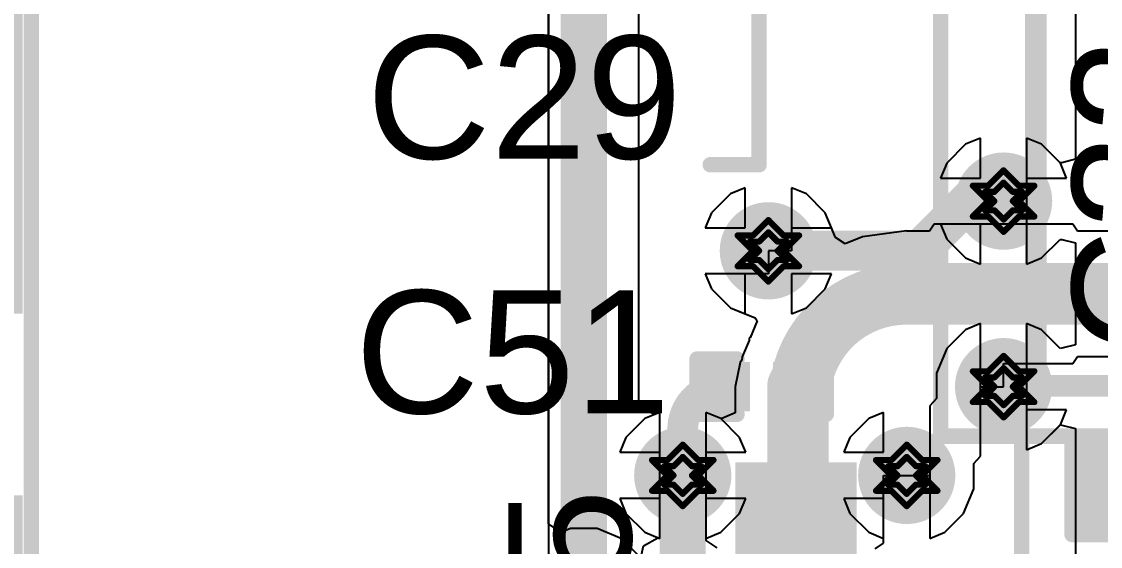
# Model space of a CAD drawing. Header units: inches. Extents: x -18 to 237, y -41 to 211.
# Drawn here: x 0.64 to 9.55, y 56.47 to 60.8 of the extents above; entities that cross this region are included whole.
import ezdxf

# ---------------------------------------------------------------- set-up
doc = ezdxf.new("R2010")
doc.units = ezdxf.units.IN
for name, color, linetype in [('Bottom Layer', 5, 'Continuous'), ('Bottom Solder', 6, 'Continuous'), ('Drill Drawing', 1, 'Continuous'), ('Top Layer', 1, 'Continuous'), ('Top Overlay', 2, 'Continuous'), ('Top Paste', 8, 'Continuous'), ('Top Solder', 216, 'Continuous'), ('Via Holes', 16, 'Continuous')]:
    doc.layers.add(name, color=color, linetype=linetype)
doc.styles.add('Arial', font='', dxfattribs={"height": 0.2})
doc.styles.get('Arial').set_extended_font_data('Arial')

# ---------------------------------------------------------------- blocks, each defined once
blk = doc.blocks.new('CAP_0201_1')
at = {"layer": 'Top Layer'}
for points in [[(-0.45, 0.15), (-0.15, 0.15), (-0.15, -0.15), (-0.45, -0.15)], [(0.15, 0.15), (0.45, 0.15), (0.45, -0.15), (0.15, -0.15)]]:
    blk.add_hatch(color=1, dxfattribs=at).paths.add_polyline_path(points)
at = {"layer": 'Top Paste'}
for points in [[(-0.45, 0.15), (-0.15, 0.15), (-0.15, -0.15), (-0.45, -0.15)], [(0.15, 0.15), (0.45, 0.15), (0.45, -0.15), (0.15, -0.15)]]:
    blk.add_hatch(color=8, dxfattribs=at).paths.add_polyline_path(points)
at = {"layer": 'Top Solder'}
for points in [[(-0.505, 0.205), (-0.095, 0.205), (-0.095, -0.205), (-0.505, -0.205)], [(0.095, 0.205), (0.505, 0.205), (0.505, -0.205), (0.095, -0.205)]]:
    blk.add_hatch(color=216, dxfattribs=at).paths.add_polyline_path(points)
at = {"layer": 'Top Overlay', "const_width": 0.127}
for points in [[(-0.5334, 0.2286), (-0.2032, 0.2286)], [(-0.5334, -0.2286), (-0.5334, 0.2286)], [(0.2032, 0.2286), (0.5334, 0.2286)], [(0.5334, -0.2286), (0.5334, 0.2286)], [(-0.5334, -0.2286), (-0.2032, -0.2286)], [(0.2032, -0.2286), (0.5334, -0.2286)]]:
    blk.add_lwpolyline(points, dxfattribs=at)
at = {"layer": 'Top Overlay', "const_width": 0.0635}
for points in [[(-0.5651, 0.2286, 1), (-0.5016, 0.2286, 1)], [(-0.5651, 0.2286, 1), (-0.5016, 0.2286, 1)], [(-0.2349, 0.2286, 1), (-0.1714, 0.2286, 1)], [(0.1714, 0.2286, 1), (0.2349, 0.2286, 1)], [(0.5016, 0.2286, 1), (0.5651, 0.2286, 1)], [(0.5016, 0.2286, 1), (0.5651, 0.2286, 1)], [(-0.5651, -0.2286, 1), (-0.5016, -0.2286, 1)], [(-0.5651, -0.2286, 1), (-0.5016, -0.2286, 1)], [(-0.2349, -0.2286, 1), (-0.1714, -0.2286, 1)], [(0.1714, -0.2286, 1), (0.2349, -0.2286, 1)], [(0.5016, -0.2286, 1), (0.5651, -0.2286, 1)], [(0.5016, -0.2286, 1), (0.5651, -0.2286, 1)]]:
    blk.add_lwpolyline(points, format="xyb", close=True, dxfattribs=at)
blk = doc.blocks.new('IND_0603__1608_M_______3')
at = {"layer": 'Top Layer'}
for points in [[(-1, 0.4), (-0.4, 0.4), (-0.4, -0.4), (-1, -0.4)], [(0.4, 0.4), (1, 0.4), (1, -0.4), (0.4, -0.4)]]:
    blk.add_hatch(color=1, dxfattribs=at).paths.add_polyline_path(points)
at = {"layer": 'Top Paste'}
for points in [[(-1, 0.4), (-0.4, 0.4), (-0.4, -0.4), (-1, -0.4)], [(0.4, 0.4), (1, 0.4), (1, -0.4), (0.4, -0.4)]]:
    blk.add_hatch(color=8, dxfattribs=at).paths.add_polyline_path(points)
at = {"layer": 'Top Solder'}
for points in [[(-1.1016, 0.5016), (-0.2984, 0.5016), (-0.2984, -0.5016), (-1.1016, -0.5016)], [(0.2984, 0.5016), (1.1016, 0.5016), (1.1016, -0.5016), (0.2984, -0.5016)]]:
    blk.add_hatch(color=216, dxfattribs=at).paths.add_polyline_path(points)
at = {"layer": 'Top Overlay', "const_width": 0.127}
for points in [[(-0.2032, 0.4572), (0.2286, 0.4572)], [(-0.2032, -0.4572), (0.2286, -0.4572)]]:
    blk.add_lwpolyline(points, dxfattribs=at)
at = {"layer": 'Top Overlay', "const_width": 0.0635}
for points in [[(-0.2349, 0.4572, 1), (-0.1714, 0.4572, 1)], [(0.1968, 0.4572, 1), (0.2604, 0.4572, 1)], [(-0.2349, -0.4572, 1), (-0.1714, -0.4572, 1)], [(0.1968, -0.4572, 1), (0.2604, -0.4572, 1)]]:
    blk.add_lwpolyline(points, format="xyb", close=True, dxfattribs=at)
blk = doc.blocks.new('C___0402_133')
at = {"layer": 'Top Layer'}
for points in [[(-0.6985, -0.3175), (-0.6985, 0.3175), (-0.2413, 0.3175), (-0.2413, -0.3175)], [(0.2413, -0.3175), (0.2413, 0.3175), (0.6985, 0.3175), (0.6985, -0.3175)]]:
    blk.add_hatch(color=1, dxfattribs=at).paths.add_polyline_path(points)
at = {"layer": 'Top Paste'}
for points in [[(-0.6985, -0.3175), (-0.6985, 0.3175), (-0.2413, 0.3175), (-0.2413, -0.3175)], [(0.2413, -0.3175), (0.2413, 0.3175), (0.6985, 0.3175), (0.6985, -0.3175)]]:
    blk.add_hatch(color=8, dxfattribs=at).paths.add_polyline_path(points)
at = {"layer": 'Top Solder'}
for points in [[(-0.7585, -0.3775), (-0.7585, 0.3775), (-0.1813, 0.3775), (-0.1813, -0.3775)], [(0.1813, -0.3775), (0.1813, 0.3775), (0.7585, 0.3775), (0.7585, -0.3775)]]:
    blk.add_hatch(color=216, dxfattribs=at).paths.add_polyline_path(points)
at = {"layer": 'Top Overlay', "const_width": 0.127}
for points in [[(-0.7874, -0.4064), (-0.7874, 0.4064)], [(-0.7874, 0.4064), (-0.2794, 0.4064)], [(0.2794, 0.4064), (0.7874, 0.4064)], [(0.7874, -0.4064), (0.7874, 0.4064)], [(-0.7874, -0.4064), (-0.2794, -0.4064)], [(0.2794, -0.4064), (0.7874, -0.4064)]]:
    blk.add_lwpolyline(points, dxfattribs=at)
at = {"layer": 'Top Overlay', "const_width": 0.0635}
for points in [[(-0.8191, 0.4064, 1), (-0.7556, 0.4064, 1)], [(-0.8191, 0.4064, 1), (-0.7556, 0.4064, 1)], [(-0.3111, 0.4064, 1), (-0.2477, 0.4064, 1)], [(0.2477, 0.4064, 1), (0.3111, 0.4064, 1)], [(0.7556, 0.4064, 1), (0.8191, 0.4064, 1)], [(0.7556, 0.4064, 1), (0.8191, 0.4064, 1)], [(-0.8191, -0.4064, 1), (-0.7556, -0.4064, 1)], [(-0.8191, -0.4064, 1), (-0.7556, -0.4064, 1)], [(-0.3111, -0.4064, 1), (-0.2477, -0.4064, 1)], [(0.2477, -0.4064, 1), (0.3111, -0.4064, 1)], [(0.7556, -0.4064, 1), (0.8191, -0.4064, 1)], [(0.7556, -0.4064, 1), (0.8191, -0.4064, 1)]]:
    blk.add_lwpolyline(points, format="xyb", close=True, dxfattribs=at)
blk = doc.blocks.new('ANT__163')
at = {"layer": 'Top Layer'}
for points in [[(1.0717, 4.9408), (0.5717, 4.9408), (0.5717, 0.9408), (1.0717, 0.9408)], [(2.5717, 0.9408), (3.0717, 0.9408), (3.0717, 4.9408), (2.5717, 4.9408)], [(5.0717, 4.9408), (4.5717, 4.9408), (4.5717, 0.9408), (5.0717, 0.9408)], [(1.0705, 0.9412), (1.0705, 1.4412), (-1.4295, 1.4412), (-1.4295, 0.9412)], [(5.0722, 0.9419), (5.0722, 1.4419), (2.5722, 1.4419), (2.5722, 0.9419)]]:
    blk.add_hatch(color=1, dxfattribs=at).paths.add_polyline_path(points)
at = {"layer": 'Top Overlay', "const_width": 0.127}
blk.add_lwpolyline([(-2.87, 0.87), (7.14, 0.87)], dxfattribs=at)

msp = doc.modelspace()

# ---------------------------------------------------------------- hatches: boundary and pattern name
at = {"layer": 'Bottom Layer'}
h = msp.add_hatch(color=5, dxfattribs=at)
edge = h.paths.add_edge_path()
edge.add_arc((8.75, 59.316), 0.3, 0, 360)
h = msp.add_hatch(color=5, dxfattribs=at)
edge = h.paths.add_edge_path()
edge.add_arc((6.8072, 58.9056), 0.3, 0, 360)
h = msp.add_hatch(color=5, dxfattribs=at)
edge = h.paths.add_edge_path()
edge.add_arc((8.75, 57.784), 0.3, 0, 360)
h = msp.add_hatch(color=5, dxfattribs=at)
edge = h.paths.add_edge_path()
edge.add_arc((6.1, 57.0514), 0.3, 0, 360)
h = msp.add_hatch(color=5, dxfattribs=at)
edge = h.paths.add_edge_path()
edge.add_arc((7.95, 57.0514), 0.3, 0, 360)
at = {"layer": 'Bottom Solder'}
h = msp.add_hatch(color=6, dxfattribs=at)
edge = h.paths.add_edge_path()
edge.add_arc((8.75, 59.316), 0.4016, 0, 360)
h = msp.add_hatch(color=6, dxfattribs=at)
edge = h.paths.add_edge_path()
edge.add_arc((6.8072, 58.9056), 0.4016, 0, 360)
h = msp.add_hatch(color=6, dxfattribs=at)
edge = h.paths.add_edge_path()
edge.add_arc((8.75, 57.784), 0.4016, 0, 360)
h = msp.add_hatch(color=6, dxfattribs=at)
edge = h.paths.add_edge_path()
edge.add_arc((6.1, 57.0514), 0.4016, 0, 360)
h = msp.add_hatch(color=6, dxfattribs=at)
edge = h.paths.add_edge_path()
edge.add_arc((7.95, 57.0514), 0.4016, 0, 360)
at = {"layer": 'Top Layer'}
h = msp.add_hatch(color=1, dxfattribs=at)
edge = h.paths.add_edge_path()
edge.add_arc((8.75, 59.316), 0.3, 0, 360)
h = msp.add_hatch(color=1, dxfattribs=at)
edge = h.paths.add_edge_path()
edge.add_arc((6.8072, 58.9056), 0.3, 0, 360)
h = msp.add_hatch(color=1, dxfattribs=at)
edge = h.paths.add_edge_path()
edge.add_arc((8.75, 57.784), 0.3, 0, 360)
h = msp.add_hatch(color=1, dxfattribs=at)
edge = h.paths.add_edge_path()
edge.add_arc((6.1, 57.0514), 0.3, 0, 360)
h = msp.add_hatch(color=1, dxfattribs=at)
edge = h.paths.add_edge_path()
edge.add_arc((7.95, 57.0514), 0.3, 0, 360)
at = {"layer": 'Top Solder'}
h = msp.add_hatch(color=216, dxfattribs=at)
edge = h.paths.add_edge_path()
edge.add_arc((8.75, 59.316), 0.4016, 0, 360)
h = msp.add_hatch(color=216, dxfattribs=at)
edge = h.paths.add_edge_path()
edge.add_arc((6.8072, 58.9056), 0.4016, 0, 360)
h = msp.add_hatch(color=216, dxfattribs=at)
edge = h.paths.add_edge_path()
edge.add_arc((8.75, 57.784), 0.4016, 0, 360)
h = msp.add_hatch(color=216, dxfattribs=at)
edge = h.paths.add_edge_path()
edge.add_arc((6.1, 57.0514), 0.4016, 0, 360)
h = msp.add_hatch(color=216, dxfattribs=at)
edge = h.paths.add_edge_path()
edge.add_arc((7.95, 57.0514), 0.4016, 0, 360)
at = {"layer": 'Via Holes'}
h = msp.add_hatch(color=7, dxfattribs=at)
edge = h.paths.add_edge_path()
edge.add_arc((8.75, 59.316), 0.15, 0, 360)
h = msp.add_hatch(color=7, dxfattribs=at)
edge = h.paths.add_edge_path()
edge.add_arc((6.8072, 58.9056), 0.15, 0, 360)
h = msp.add_hatch(color=7, dxfattribs=at)
edge = h.paths.add_edge_path()
edge.add_arc((8.75, 57.784), 0.15, 0, 360)
h = msp.add_hatch(color=7, dxfattribs=at)
edge = h.paths.add_edge_path()
edge.add_arc((6.1, 57.0514), 0.15, 0, 360)
h = msp.add_hatch(color=7, dxfattribs=at)
edge = h.paths.add_edge_path()
edge.add_arc((7.95, 57.0514), 0.15, 0, 360)

# ---------------------------------------------------------------- linework, layer by layer
at = {"layer": 'Bottom Layer'}
for p, q in [((4.9902, 77.955), (4.9902, 35.815)), ((4.9902, 56.6504), (4.9902, 73.4162)), ((9.3441, 61.2763), (9.3441, 59.6614)), ((8.5595, 59.8367), (8.4362, 59.7857)), ((8.5595, 59.5065), (8.5595, 59.8367)), ((9.0638, 59.7857), (8.9405, 59.8367)), ((8.9405, 59.8367), (8.9405, 59.316)), ((8.4362, 59.7857), (8.2803, 59.6298)), ((9.2171, 59.6324), (9.0638, 59.7857)), ((8.2803, 59.6298), (8.2293, 59.5065)), ((9.2316, 59.6328), (9.2171, 59.6324)), ((9.3441, 59.6614), (9.2316, 59.6328)), ((8.2293, 59.5065), (8.5595, 59.5065)), ((6.4934, 59.3753), (6.3375, 59.2194)), ((6.6167, 59.4263), (6.4934, 59.3753)), ((6.6167, 59.0961), (6.6167, 59.4263)), ((7.121, 59.3753), (6.9977, 59.4263)), ((6.9977, 59.4263), (6.9977, 59.0961)), ((7.2769, 59.2194), (7.121, 59.3753)), ((8.9405, 59.316), (8.9405, 58.7953)), ((6.3375, 59.2194), (6.2865, 59.0961)), ((7.3279, 59.0961), (7.2769, 59.2194)), ((6.2865, 59.0961), (6.6167, 59.0961)), ((6.9977, 59.0961), (7.3279, 59.0961)), ((8.5595, 59.1255), (8.2293, 59.1255)), ((8.2293, 59.1255), (8.2803, 59.0022)), ((8.5595, 58.7953), (8.5595, 59.1255)), ((8.2803, 59.0022), (8.4362, 58.8463)), ((9.0638, 58.8463), (9.2171, 58.9996)), ((9.2171, 58.9996), (9.2316, 58.9992)), ((9.2316, 58.9992), (9.3441, 58.9706)), ((9.3441, 58.9706), (9.3441, 58.1294)), ((8.4362, 58.8463), (8.5595, 58.7953)), ((8.9405, 58.7953), (9.0638, 58.8463)), ((6.6167, 58.7151), (6.2865, 58.7151)), ((6.2865, 58.7151), (6.3375, 58.5918)), ((6.6167, 58.3849), (6.6167, 58.7151)), ((7.3279, 58.7151), (6.9977, 58.7151)), ((6.9977, 58.7151), (6.9977, 58.3849)), ((7.2769, 58.5918), (7.3279, 58.7151)), ((6.3375, 58.5918), (6.4934, 58.4359)), ((7.121, 58.4359), (7.2769, 58.5918)), ((6.4934, 58.4359), (6.6167, 58.3849)), ((6.9977, 58.3849), (7.121, 58.4359)), ((8.5595, 58.3047), (8.4362, 58.2537)), ((8.5595, 57.784), (8.5595, 58.3047)), ((9.0638, 58.2537), (8.9405, 58.3047)), ((8.9405, 58.3047), (8.9405, 57.784)), ((8.4362, 58.2537), (8.2803, 58.0978)), ((9.2171, 58.1004), (9.0638, 58.2537)), ((8.2803, 58.0978), (8.196, 57.8942)), ((9.2316, 58.1008), (9.2171, 58.1004)), ((9.3441, 58.1294), (9.2316, 58.1008)), ((8.196, 57.8942), (8.196, 57.6866)), ((8.5595, 57.2097), (8.5595, 57.784)), ((8.9405, 57.784), (8.9405, 57.2633)), ((8.196, 57.6866), (8.1405, 57.6257)), ((5.9095, 57.5721), (5.7862, 57.5211)), ((5.9095, 57.2419), (5.9095, 57.5721)), ((6.4138, 57.5211), (6.2905, 57.5721)), ((6.2905, 57.5721), (6.2905, 57.2419)), ((7.7595, 57.5721), (7.6362, 57.5211)), ((7.7595, 57.2419), (7.7595, 57.5721)), ((8.1405, 57.6257), (8.1405, 57.0514)), ((5.7862, 57.5211), (5.6303, 57.3652)), ((6.5697, 57.3652), (6.4138, 57.5211)), ((7.6362, 57.5211), (7.4803, 57.3652)), ((9.0638, 57.3143), (9.2171, 57.4676)), ((9.2171, 57.4676), (9.2316, 57.4672)), ((9.2316, 57.4672), (9.3441, 57.4386)), ((9.3441, 57.4386), (9.3441, 53.0269)), ((5.6303, 57.3652), (5.5793, 57.2419)), ((6.6207, 57.2419), (6.5697, 57.3652)), ((7.4803, 57.3652), (7.4293, 57.2419)), ((8.9405, 57.2633), (9.0638, 57.3143)), ((5.5793, 57.2419), (5.9095, 57.2419)), ((6.2905, 57.2419), (6.6207, 57.2419)), ((7.4293, 57.2419), (7.7595, 57.2419)), ((8.504, 57.1488), (8.5595, 57.2097)), ((8.504, 56.9412), (8.504, 57.1488)), ((8.1405, 57.0514), (8.1405, 56.5307)), ((8.4197, 56.7376), (8.504, 56.9412)), ((5.9095, 56.8609), (5.5793, 56.8609)), ((5.5793, 56.8609), (5.6303, 56.7376)), ((5.9095, 56.5307), (5.9095, 56.8609)), ((6.6207, 56.8609), (6.2905, 56.8609)), ((6.2905, 56.8609), (6.2905, 56.5307)), ((6.5697, 56.7376), (6.6207, 56.8609)), ((7.7595, 56.8609), (7.4293, 56.8609)), ((7.4293, 56.8609), (7.4803, 56.7376)), ((7.7595, 56.5307), (7.7595, 56.8609)), ((5.6303, 56.7376), (5.7862, 56.5817)), ((6.4138, 56.5817), (6.5697, 56.7376)), ((7.4803, 56.7376), (7.6362, 56.5817)), ((8.2638, 56.5817), (8.4197, 56.7376)), ((5.0958, 56.5798), (4.9902, 56.6504)), ((5.173, 56.6118), (5.0958, 56.5798)), ((5.3934, 56.6118), (5.173, 56.6118)), ((5.597, 56.5275), (5.3934, 56.6118)), ((5.7529, 56.3716), (5.597, 56.5275)), ((5.7862, 56.5817), (5.9095, 56.5307)), ((6.2905, 56.5307), (6.4138, 56.5817)), ((7.6362, 56.5817), (7.7595, 56.5307)), ((8.1405, 56.5307), (8.2638, 56.5817))]:
    msp.add_line(p, q, dxfattribs=at)
at = {"layer": 'Bottom Layer', "const_width": 0.3302}
for points in [[(8.055, 58.9056), (8.4868, 59.3374)], [(8.4868, 59.3374), (8.5598, 59.3374)], [(6.8072, 58.9056), (8.055, 58.9056)]]:
    msp.add_lwpolyline(points, dxfattribs=at)
at = {"layer": 'Bottom Layer', "const_width": 0.1651}
for points in [[(8.4042, 59.3374, 1), (8.5693, 59.3374, 1)], [(8.4042, 59.3374, 1), (8.5693, 59.3374, 1)], [(8.4773, 59.3374, 1), (8.6424, 59.3374, 1)], [(6.7247, 58.9056, 1), (6.8898, 58.9056, 1)], [(7.9724, 58.9056, 1), (8.1375, 58.9056, 1)], [(7.9724, 58.9056, 1), (8.1375, 58.9056, 1)]]:
    msp.add_lwpolyline(points, format="xyb", close=True, dxfattribs=at)
at = {"layer": 'Drill Drawing', "const_width": 0.0508}
for points in [[(8.623, 59.443), (8.75, 59.57)], [(8.75, 59.57), (8.877, 59.443)], [(8.496, 59.443), (8.623, 59.316)], [(8.496, 59.443), (8.623, 59.443)], [(8.6738, 59.3922), (8.75, 59.4684)], [(8.75, 59.4684), (8.8262, 59.3922)], [(8.877, 59.443), (9.004, 59.443)], [(8.877, 59.316), (9.004, 59.443)], [(8.5976, 59.3922), (8.6738, 59.316)], [(8.5976, 59.3922), (8.6738, 59.3922)], [(8.8262, 59.3922), (8.9024, 59.3922)], [(8.8262, 59.316), (8.9024, 59.3922)], [(8.496, 59.189), (8.623, 59.316)], [(8.5976, 59.2398), (8.6738, 59.316)], [(8.5976, 59.2398), (8.6738, 59.2398)], [(8.6738, 59.2398), (8.75, 59.1636)], [(8.75, 59.1636), (8.8262, 59.2398)], [(8.8262, 59.316), (8.9024, 59.2398)], [(8.8262, 59.2398), (8.9024, 59.2398)], [(8.877, 59.316), (9.004, 59.189)], [(6.6802, 59.0326), (6.8072, 59.1596)], [(6.8072, 59.1596), (6.9342, 59.0326)], [(8.496, 59.189), (8.623, 59.189)], [(8.623, 59.189), (8.75, 59.062)], [(8.75, 59.062), (8.877, 59.189)], [(8.877, 59.189), (9.004, 59.189)], [(6.731, 58.9818), (6.8072, 59.058)], [(6.8072, 59.058), (6.8834, 58.9818)], [(6.5532, 59.0326), (6.6802, 58.9056)], [(6.5532, 59.0326), (6.6802, 59.0326)], [(6.6548, 58.9818), (6.731, 58.9056)], [(6.6548, 58.9818), (6.731, 58.9818)], [(6.8834, 58.9818), (6.9596, 58.9818)], [(6.8834, 58.9056), (6.9596, 58.9818)], [(6.9342, 59.0326), (7.0612, 59.0326)], [(6.9342, 58.9056), (7.0612, 59.0326)], [(6.5532, 58.7786), (6.6802, 58.9056)], [(6.6548, 58.8294), (6.731, 58.9056)], [(6.8834, 58.9056), (6.9596, 58.8294)], [(6.9342, 58.9056), (7.0612, 58.7786)], [(6.6548, 58.8294), (6.731, 58.8294)], [(6.731, 58.8294), (6.8072, 58.7532)], [(6.8072, 58.7532), (6.8834, 58.8294)], [(6.8834, 58.8294), (6.9596, 58.8294)], [(6.5532, 58.7786), (6.6802, 58.7786)], [(6.6802, 58.7786), (6.8072, 58.6516)], [(6.8072, 58.6516), (6.9342, 58.7786)], [(6.9342, 58.7786), (7.0612, 58.7786)], [(8.623, 57.911), (8.75, 58.038)], [(8.75, 58.038), (8.877, 57.911)], [(8.496, 57.911), (8.623, 57.784)], [(8.496, 57.911), (8.623, 57.911)], [(8.6738, 57.8602), (8.75, 57.9364)], [(8.75, 57.9364), (8.8262, 57.8602)], [(8.877, 57.911), (9.004, 57.911)], [(8.877, 57.784), (9.004, 57.911)], [(8.5976, 57.8602), (8.6738, 57.784)], [(8.5976, 57.8602), (8.6738, 57.8602)], [(8.8262, 57.8602), (8.9024, 57.8602)], [(8.8262, 57.784), (8.9024, 57.8602)], [(8.496, 57.657), (8.623, 57.784)], [(8.5976, 57.7078), (8.6738, 57.784)], [(8.8262, 57.784), (8.9024, 57.7078)], [(8.877, 57.784), (9.004, 57.657)], [(8.496, 57.657), (8.623, 57.657)], [(8.5976, 57.7078), (8.6738, 57.7078)], [(8.623, 57.657), (8.75, 57.53)], [(8.6738, 57.7078), (8.75, 57.6316)], [(8.75, 57.6316), (8.8262, 57.7078)], [(8.75, 57.53), (8.877, 57.657)], [(8.8262, 57.7078), (8.9024, 57.7078)], [(8.877, 57.657), (9.004, 57.657)], [(5.973, 57.1784), (6.1, 57.3054)], [(6.1, 57.3054), (6.227, 57.1784)], [(7.823, 57.1784), (7.95, 57.3054)], [(7.95, 57.3054), (8.077, 57.1784)], [(6.0238, 57.1276), (6.1, 57.2038)], [(6.1, 57.2038), (6.1762, 57.1276)], [(7.8738, 57.1276), (7.95, 57.2038)], [(7.95, 57.2038), (8.0262, 57.1276)], [(5.846, 57.1784), (5.973, 57.0514)], [(5.846, 57.1784), (5.973, 57.1784)], [(5.9476, 57.1276), (6.0238, 57.0514)], [(5.9476, 57.1276), (6.0238, 57.1276)], [(6.1762, 57.1276), (6.2524, 57.1276)], [(6.1762, 57.0514), (6.2524, 57.1276)], [(6.227, 57.1784), (6.354, 57.1784)], [(6.227, 57.0514), (6.354, 57.1784)], [(7.696, 57.1784), (7.823, 57.0514)], [(7.696, 57.1784), (7.823, 57.1784)], [(7.7976, 57.1276), (7.8738, 57.0514)], [(7.7976, 57.1276), (7.8738, 57.1276)], [(8.0262, 57.1276), (8.1024, 57.1276)], [(8.0262, 57.0514), (8.1024, 57.1276)], [(8.077, 57.1784), (8.204, 57.1784)], [(8.077, 57.0514), (8.204, 57.1784)], [(5.846, 56.9244), (5.973, 57.0514)], [(5.9476, 56.9752), (6.0238, 57.0514)], [(6.1762, 57.0514), (6.2524, 56.9752)], [(6.227, 57.0514), (6.354, 56.9244)], [(7.696, 56.9244), (7.823, 57.0514)], [(7.7976, 56.9752), (7.8738, 57.0514)], [(8.0262, 57.0514), (8.1024, 56.9752)], [(8.077, 57.0514), (8.204, 56.9244)], [(5.846, 56.9244), (5.973, 56.9244)], [(5.9476, 56.9752), (6.0238, 56.9752)], [(5.973, 56.9244), (6.1, 56.7974)], [(6.0238, 56.9752), (6.1, 56.899)], [(6.1, 56.899), (6.1762, 56.9752)], [(6.1, 56.7974), (6.227, 56.9244)], [(6.1762, 56.9752), (6.2524, 56.9752)], [(6.227, 56.9244), (6.354, 56.9244)], [(7.696, 56.9244), (7.823, 56.9244)], [(7.7976, 56.9752), (7.8738, 56.9752)], [(7.823, 56.9244), (7.95, 56.7974)], [(7.8738, 56.9752), (7.95, 56.899)], [(7.95, 56.899), (8.0262, 56.9752)], [(7.95, 56.7974), (8.077, 56.9244)], [(8.0262, 56.9752), (8.1024, 56.9752)], [(8.077, 56.9244), (8.204, 56.9244)]]:
    msp.add_lwpolyline(points, dxfattribs=at)
at = {"layer": 'Drill Drawing', "const_width": 0.0254}
for points in [[(8.7373, 59.57, 1), (8.7627, 59.57, 1)], [(8.7373, 59.57, 1), (8.7627, 59.57, 1)], [(8.4833, 59.443, 1), (8.5087, 59.443, 1)], [(8.4833, 59.443, 1), (8.5087, 59.443, 1)], [(8.6103, 59.443, 1), (8.6357, 59.443, 1)], [(8.6103, 59.443, 1), (8.6357, 59.443, 1)], [(8.7373, 59.4684, 1), (8.7627, 59.4684, 1)], [(8.7373, 59.4684, 1), (8.7627, 59.4684, 1)], [(8.8643, 59.443, 1), (8.8897, 59.443, 1)], [(8.8643, 59.443, 1), (8.8897, 59.443, 1)], [(8.9913, 59.443, 1), (9.0167, 59.443, 1)], [(8.9913, 59.443, 1), (9.0167, 59.443, 1)], [(8.5849, 59.3922, 1), (8.6103, 59.3922, 1)], [(8.5849, 59.3922, 1), (8.6103, 59.3922, 1)], [(8.6611, 59.3922, 1), (8.6865, 59.3922, 1)], [(8.6611, 59.3922, 1), (8.6865, 59.3922, 1)], [(8.8135, 59.3922, 1), (8.8389, 59.3922, 1)], [(8.8135, 59.3922, 1), (8.8389, 59.3922, 1)], [(8.8897, 59.3922, 1), (8.9151, 59.3922, 1)], [(8.8897, 59.3922, 1), (8.9151, 59.3922, 1)], [(8.5849, 59.2398, 1), (8.6103, 59.2398, 1)], [(8.5849, 59.2398, 1), (8.6103, 59.2398, 1)], [(8.6103, 59.316, 1), (8.6357, 59.316, 1)], [(8.6103, 59.316, 1), (8.6357, 59.316, 1)], [(8.6611, 59.316, 1), (8.6865, 59.316, 1)], [(8.6611, 59.316, 1), (8.6865, 59.316, 1)], [(8.6611, 59.2398, 1), (8.6865, 59.2398, 1)], [(8.6611, 59.2398, 1), (8.6865, 59.2398, 1)], [(8.8135, 59.316, 1), (8.8389, 59.316, 1)], [(8.8135, 59.316, 1), (8.8389, 59.316, 1)], [(8.8135, 59.2398, 1), (8.8389, 59.2398, 1)], [(8.8135, 59.2398, 1), (8.8389, 59.2398, 1)], [(8.8643, 59.316, 1), (8.8897, 59.316, 1)], [(8.8643, 59.316, 1), (8.8897, 59.316, 1)], [(8.8897, 59.2398, 1), (8.9151, 59.2398, 1)], [(8.8897, 59.2398, 1), (8.9151, 59.2398, 1)], [(6.7945, 59.1596, 1), (6.8199, 59.1596, 1)], [(6.7945, 59.1596, 1), (6.8199, 59.1596, 1)], [(8.4833, 59.189, 1), (8.5087, 59.189, 1)], [(8.4833, 59.189, 1), (8.5087, 59.189, 1)], [(8.6103, 59.189, 1), (8.6357, 59.189, 1)], [(8.6103, 59.189, 1), (8.6357, 59.189, 1)], [(8.7373, 59.1636, 1), (8.7627, 59.1636, 1)], [(8.7373, 59.1636, 1), (8.7627, 59.1636, 1)], [(8.8643, 59.189, 1), (8.8897, 59.189, 1)], [(8.8643, 59.189, 1), (8.8897, 59.189, 1)], [(8.9913, 59.189, 1), (9.0167, 59.189, 1)], [(8.9913, 59.189, 1), (9.0167, 59.189, 1)], [(6.7945, 59.058, 1), (6.8199, 59.058, 1)], [(6.7945, 59.058, 1), (6.8199, 59.058, 1)], [(8.7373, 59.062, 1), (8.7627, 59.062, 1)], [(8.7373, 59.062, 1), (8.7627, 59.062, 1)], [(6.5405, 59.0326, 1), (6.5659, 59.0326, 1)], [(6.5405, 59.0326, 1), (6.5659, 59.0326, 1)], [(6.6421, 58.9818, 1), (6.6675, 58.9818, 1)], [(6.6421, 58.9818, 1), (6.6675, 58.9818, 1)], [(6.6675, 59.0326, 1), (6.6929, 59.0326, 1)], [(6.6675, 59.0326, 1), (6.6929, 59.0326, 1)], [(6.7183, 58.9818, 1), (6.7437, 58.9818, 1)], [(6.7183, 58.9818, 1), (6.7437, 58.9818, 1)], [(6.8707, 58.9818, 1), (6.8961, 58.9818, 1)], [(6.8707, 58.9818, 1), (6.8961, 58.9818, 1)], [(6.9215, 59.0326, 1), (6.9469, 59.0326, 1)], [(6.9215, 59.0326, 1), (6.9469, 59.0326, 1)], [(6.9469, 58.9818, 1), (6.9723, 58.9818, 1)], [(6.9469, 58.9818, 1), (6.9723, 58.9818, 1)], [(7.0485, 59.0326, 1), (7.0739, 59.0326, 1)], [(7.0485, 59.0326, 1), (7.0739, 59.0326, 1)], [(6.6675, 58.9056, 1), (6.6929, 58.9056, 1)], [(6.6675, 58.9056, 1), (6.6929, 58.9056, 1)], [(6.7183, 58.9056, 1), (6.7437, 58.9056, 1)], [(6.7183, 58.9056, 1), (6.7437, 58.9056, 1)], [(6.8707, 58.9056, 1), (6.8961, 58.9056, 1)], [(6.8707, 58.9056, 1), (6.8961, 58.9056, 1)], [(6.9215, 58.9056, 1), (6.9469, 58.9056, 1)], [(6.9215, 58.9056, 1), (6.9469, 58.9056, 1)], [(6.6421, 58.8294, 1), (6.6675, 58.8294, 1)], [(6.6421, 58.8294, 1), (6.6675, 58.8294, 1)], [(6.7183, 58.8294, 1), (6.7437, 58.8294, 1)], [(6.7183, 58.8294, 1), (6.7437, 58.8294, 1)], [(6.8707, 58.8294, 1), (6.8961, 58.8294, 1)], [(6.8707, 58.8294, 1), (6.8961, 58.8294, 1)], [(6.9469, 58.8294, 1), (6.9723, 58.8294, 1)], [(6.9469, 58.8294, 1), (6.9723, 58.8294, 1)], [(6.5405, 58.7786, 1), (6.5659, 58.7786, 1)], [(6.5405, 58.7786, 1), (6.5659, 58.7786, 1)], [(6.6675, 58.7786, 1), (6.6929, 58.7786, 1)], [(6.6675, 58.7786, 1), (6.6929, 58.7786, 1)], [(6.7945, 58.7532, 1), (6.8199, 58.7532, 1)], [(6.7945, 58.7532, 1), (6.8199, 58.7532, 1)], [(6.9215, 58.7786, 1), (6.9469, 58.7786, 1)], [(6.9215, 58.7786, 1), (6.9469, 58.7786, 1)], [(7.0485, 58.7786, 1), (7.0739, 58.7786, 1)], [(7.0485, 58.7786, 1), (7.0739, 58.7786, 1)], [(6.7945, 58.6516, 1), (6.8199, 58.6516, 1)], [(6.7945, 58.6516, 1), (6.8199, 58.6516, 1)], [(8.7373, 58.038, 1), (8.7627, 58.038, 1)], [(8.7373, 58.038, 1), (8.7627, 58.038, 1)], [(8.4833, 57.911, 1), (8.5087, 57.911, 1)], [(8.4833, 57.911, 1), (8.5087, 57.911, 1)], [(8.6103, 57.911, 1), (8.6357, 57.911, 1)], [(8.6103, 57.911, 1), (8.6357, 57.911, 1)], [(8.7373, 57.9364, 1), (8.7627, 57.9364, 1)], [(8.7373, 57.9364, 1), (8.7627, 57.9364, 1)], [(8.8643, 57.911, 1), (8.8897, 57.911, 1)], [(8.8643, 57.911, 1), (8.8897, 57.911, 1)], [(8.9913, 57.911, 1), (9.0167, 57.911, 1)], [(8.9913, 57.911, 1), (9.0167, 57.911, 1)], [(8.5849, 57.8602, 1), (8.6103, 57.8602, 1)], [(8.5849, 57.8602, 1), (8.6103, 57.8602, 1)], [(8.6611, 57.8602, 1), (8.6865, 57.8602, 1)], [(8.6611, 57.8602, 1), (8.6865, 57.8602, 1)], [(8.8135, 57.8602, 1), (8.8389, 57.8602, 1)], [(8.8135, 57.8602, 1), (8.8389, 57.8602, 1)], [(8.8897, 57.8602, 1), (8.9151, 57.8602, 1)], [(8.8897, 57.8602, 1), (8.9151, 57.8602, 1)], [(8.6103, 57.784, 1), (8.6357, 57.784, 1)], [(8.6103, 57.784, 1), (8.6357, 57.784, 1)], [(8.6611, 57.784, 1), (8.6865, 57.784, 1)], [(8.6611, 57.784, 1), (8.6865, 57.784, 1)], [(8.8135, 57.784, 1), (8.8389, 57.784, 1)], [(8.8135, 57.784, 1), (8.8389, 57.784, 1)], [(8.8643, 57.784, 1), (8.8897, 57.784, 1)], [(8.8643, 57.784, 1), (8.8897, 57.784, 1)], [(8.4833, 57.657, 1), (8.5087, 57.657, 1)], [(8.4833, 57.657, 1), (8.5087, 57.657, 1)], [(8.5849, 57.7078, 1), (8.6103, 57.7078, 1)], [(8.5849, 57.7078, 1), (8.6103, 57.7078, 1)], [(8.6103, 57.657, 1), (8.6357, 57.657, 1)], [(8.6103, 57.657, 1), (8.6357, 57.657, 1)], [(8.6611, 57.7078, 1), (8.6865, 57.7078, 1)], [(8.6611, 57.7078, 1), (8.6865, 57.7078, 1)], [(8.7373, 57.6316, 1), (8.7627, 57.6316, 1)], [(8.7373, 57.6316, 1), (8.7627, 57.6316, 1)], [(8.8135, 57.7078, 1), (8.8389, 57.7078, 1)], [(8.8135, 57.7078, 1), (8.8389, 57.7078, 1)], [(8.8643, 57.657, 1), (8.8897, 57.657, 1)], [(8.8643, 57.657, 1), (8.8897, 57.657, 1)], [(8.8897, 57.7078, 1), (8.9151, 57.7078, 1)], [(8.8897, 57.7078, 1), (8.9151, 57.7078, 1)], [(8.9913, 57.657, 1), (9.0167, 57.657, 1)], [(8.9913, 57.657, 1), (9.0167, 57.657, 1)], [(8.7373, 57.53, 1), (8.7627, 57.53, 1)], [(8.7373, 57.53, 1), (8.7627, 57.53, 1)], [(6.0873, 57.3054, 1), (6.1127, 57.3054, 1)], [(6.0873, 57.3054, 1), (6.1127, 57.3054, 1)], [(7.9373, 57.3054, 1), (7.9627, 57.3054, 1)], [(7.9373, 57.3054, 1), (7.9627, 57.3054, 1)], [(6.0873, 57.2038, 1), (6.1127, 57.2038, 1)], [(6.0873, 57.2038, 1), (6.1127, 57.2038, 1)], [(7.9373, 57.2038, 1), (7.9627, 57.2038, 1)], [(7.9373, 57.2038, 1), (7.9627, 57.2038, 1)], [(5.8333, 57.1784, 1), (5.8587, 57.1784, 1)], [(5.8333, 57.1784, 1), (5.8587, 57.1784, 1)], [(5.9349, 57.1276, 1), (5.9603, 57.1276, 1)], [(5.9349, 57.1276, 1), (5.9603, 57.1276, 1)], [(5.9603, 57.1784, 1), (5.9857, 57.1784, 1)], [(5.9603, 57.1784, 1), (5.9857, 57.1784, 1)], [(6.0111, 57.1276, 1), (6.0365, 57.1276, 1)], [(6.0111, 57.1276, 1), (6.0365, 57.1276, 1)], [(6.1635, 57.1276, 1), (6.1889, 57.1276, 1)], [(6.1635, 57.1276, 1), (6.1889, 57.1276, 1)], [(6.2143, 57.1784, 1), (6.2397, 57.1784, 1)], [(6.2143, 57.1784, 1), (6.2397, 57.1784, 1)], [(6.2397, 57.1276, 1), (6.2651, 57.1276, 1)], [(6.2397, 57.1276, 1), (6.2651, 57.1276, 1)], [(6.3413, 57.1784, 1), (6.3667, 57.1784, 1)], [(6.3413, 57.1784, 1), (6.3667, 57.1784, 1)], [(7.6833, 57.1784, 1), (7.7087, 57.1784, 1)], [(7.6833, 57.1784, 1), (7.7087, 57.1784, 1)], [(7.7849, 57.1276, 1), (7.8103, 57.1276, 1)], [(7.7849, 57.1276, 1), (7.8103, 57.1276, 1)], [(7.8103, 57.1784, 1), (7.8357, 57.1784, 1)], [(7.8103, 57.1784, 1), (7.8357, 57.1784, 1)], [(7.8611, 57.1276, 1), (7.8865, 57.1276, 1)], [(7.8611, 57.1276, 1), (7.8865, 57.1276, 1)], [(8.0135, 57.1276, 1), (8.0389, 57.1276, 1)], [(8.0135, 57.1276, 1), (8.0389, 57.1276, 1)], [(8.0643, 57.1784, 1), (8.0897, 57.1784, 1)], [(8.0643, 57.1784, 1), (8.0897, 57.1784, 1)], [(8.0897, 57.1276, 1), (8.1151, 57.1276, 1)], [(8.0897, 57.1276, 1), (8.1151, 57.1276, 1)], [(8.1913, 57.1784, 1), (8.2167, 57.1784, 1)], [(8.1913, 57.1784, 1), (8.2167, 57.1784, 1)], [(5.9603, 57.0514, 1), (5.9857, 57.0514, 1)], [(5.9603, 57.0514, 1), (5.9857, 57.0514, 1)], [(6.0111, 57.0514, 1), (6.0365, 57.0514, 1)], [(6.0111, 57.0514, 1), (6.0365, 57.0514, 1)], [(6.1635, 57.0514, 1), (6.1889, 57.0514, 1)], [(6.1635, 57.0514, 1), (6.1889, 57.0514, 1)], [(6.2143, 57.0514, 1), (6.2397, 57.0514, 1)], [(6.2143, 57.0514, 1), (6.2397, 57.0514, 1)], [(7.8103, 57.0514, 1), (7.8357, 57.0514, 1)], [(7.8103, 57.0514, 1), (7.8357, 57.0514, 1)], [(7.8611, 57.0514, 1), (7.8865, 57.0514, 1)], [(7.8611, 57.0514, 1), (7.8865, 57.0514, 1)], [(8.0135, 57.0514, 1), (8.0389, 57.0514, 1)], [(8.0135, 57.0514, 1), (8.0389, 57.0514, 1)], [(8.0643, 57.0514, 1), (8.0897, 57.0514, 1)], [(8.0643, 57.0514, 1), (8.0897, 57.0514, 1)], [(5.8333, 56.9244, 1), (5.8587, 56.9244, 1)], [(5.8333, 56.9244, 1), (5.8587, 56.9244, 1)], [(5.9349, 56.9752, 1), (5.9603, 56.9752, 1)], [(5.9349, 56.9752, 1), (5.9603, 56.9752, 1)], [(5.9603, 56.9244, 1), (5.9857, 56.9244, 1)], [(5.9603, 56.9244, 1), (5.9857, 56.9244, 1)], [(6.0111, 56.9752, 1), (6.0365, 56.9752, 1)], [(6.0111, 56.9752, 1), (6.0365, 56.9752, 1)], [(6.1635, 56.9752, 1), (6.1889, 56.9752, 1)], [(6.1635, 56.9752, 1), (6.1889, 56.9752, 1)], [(6.2143, 56.9244, 1), (6.2397, 56.9244, 1)], [(6.2143, 56.9244, 1), (6.2397, 56.9244, 1)], [(6.2397, 56.9752, 1), (6.2651, 56.9752, 1)], [(6.2397, 56.9752, 1), (6.2651, 56.9752, 1)], [(6.3413, 56.9244, 1), (6.3667, 56.9244, 1)], [(6.3413, 56.9244, 1), (6.3667, 56.9244, 1)], [(7.6833, 56.9244, 1), (7.7087, 56.9244, 1)], [(7.6833, 56.9244, 1), (7.7087, 56.9244, 1)], [(7.7849, 56.9752, 1), (7.8103, 56.9752, 1)], [(7.7849, 56.9752, 1), (7.8103, 56.9752, 1)], [(7.8103, 56.9244, 1), (7.8357, 56.9244, 1)], [(7.8103, 56.9244, 1), (7.8357, 56.9244, 1)], [(7.8611, 56.9752, 1), (7.8865, 56.9752, 1)], [(7.8611, 56.9752, 1), (7.8865, 56.9752, 1)], [(8.0135, 56.9752, 1), (8.0389, 56.9752, 1)], [(8.0135, 56.9752, 1), (8.0389, 56.9752, 1)], [(8.0643, 56.9244, 1), (8.0897, 56.9244, 1)], [(8.0643, 56.9244, 1), (8.0897, 56.9244, 1)], [(8.0897, 56.9752, 1), (8.1151, 56.9752, 1)], [(8.0897, 56.9752, 1), (8.1151, 56.9752, 1)], [(8.1913, 56.9244, 1), (8.2167, 56.9244, 1)], [(8.1913, 56.9244, 1), (8.2167, 56.9244, 1)], [(6.0873, 56.899, 1), (6.1127, 56.899, 1)], [(6.0873, 56.899, 1), (6.1127, 56.899, 1)], [(7.9373, 56.899, 1), (7.9627, 56.899, 1)], [(7.9373, 56.899, 1), (7.9627, 56.899, 1)], [(6.0873, 56.7974, 1), (6.1127, 56.7974, 1)], [(6.0873, 56.7974, 1), (6.1127, 56.7974, 1)], [(7.9373, 56.7974, 1), (7.9627, 56.7974, 1)], [(7.9373, 56.7974, 1), (7.9627, 56.7974, 1)]]:
    msp.add_lwpolyline(points, format="xyb", close=True, dxfattribs=at)
at = {"layer": 'Top Layer'}
for p, q in [((4.9902, 77.955), (4.9902, 35.815)), ((5.7364, 57.6372), (5.7364, 62.8107)), ((8.5595, 59.8367), (8.4362, 59.7857)), ((8.5595, 59.5065), (8.5595, 59.8367)), ((9.0638, 59.7857), (8.9405, 59.8367)), ((8.9405, 59.8367), (8.9405, 59.5065)), ((8.4362, 59.7857), (8.2803, 59.6298)), ((9.2197, 59.6298), (9.0638, 59.7857)), ((8.2803, 59.6298), (8.2293, 59.5065)), ((9.2707, 59.5065), (9.2197, 59.6298)), ((8.2293, 59.5065), (8.5595, 59.5065)), ((8.9405, 59.5065), (9.2707, 59.5065)), ((6.4934, 59.3753), (6.3375, 59.2194)), ((6.6167, 59.4263), (6.4934, 59.3753)), ((6.6167, 59.0961), (6.6167, 59.4263)), ((7.121, 59.3753), (6.9977, 59.4263)), ((6.9977, 59.4263), (6.9977, 58.9056)), ((7.2769, 59.2194), (7.121, 59.3753)), ((6.3375, 59.2194), (6.2865, 59.0961)), ((7.3612, 59.0158), (7.2769, 59.2194)), ((6.2865, 59.0961), (6.6167, 59.0961)), ((8.1773, 59.1255), (8.1388, 59.068)), ((9.3227, 59.1255), (8.1773, 59.1255)), ((9.3612, 59.068), (9.3227, 59.1255)), ((7.4405, 58.9628), (7.3612, 59.0158)), ((7.5838, 59.0222), (7.4405, 58.9628)), ((7.9473, 59.07), (7.5838, 59.0222)), ((7.9473, 59.068), (7.9473, 59.07)), ((8.1388, 59.068), (7.9473, 59.068)), ((10.1241, 59.068), (9.3612, 59.068)), ((6.9977, 58.9056), (6.8072, 58.9056)), ((6.8072, 58.9056), (6.8072, 58.7151)), ((6.8072, 58.7151), (6.2865, 58.7151)), ((6.2865, 58.7151), (6.3375, 58.5918)), ((6.3375, 58.5918), (6.4934, 58.4359)), ((6.4934, 58.4359), (6.697, 58.3516)), ((6.7139, 58.3263), (6.6566, 58.188)), ((6.697, 58.3516), (6.7139, 58.3263)), ((6.6566, 58.188), (6.6476, 58.188)), ((6.6476, 58.188), (6.6476, 58.1663)), ((6.6476, 58.1663), (6.5908, 58.0291)), ((6.5908, 58.0291), (6.5874, 58.0037)), ((9.3227, 57.9745), (9.3612, 58.032)), ((9.3612, 58.032), (10.1241, 58.032)), ((6.5731, 57.9822), (6.5336, 57.784)), ((6.5874, 58.0037), (6.5731, 57.9822)), ((8.75, 57.784), (8.75, 57.9745)), ((8.75, 57.9745), (9.3227, 57.9745)), ((6.5336, 57.784), (6.5336, 57.5672)), ((8.5595, 57.2097), (8.5595, 57.784)), ((8.5595, 57.784), (8.75, 57.784)), ((5.8634, 57.553), (5.7364, 57.6372)), ((5.9095, 57.5721), (5.8634, 57.553)), ((5.9095, 57.0514), (5.9095, 57.5721)), ((6.4138, 57.5211), (6.2905, 57.5721)), ((6.2905, 57.5721), (6.2905, 57.0514)), ((6.5336, 57.5672), (6.4163, 57.5186)), ((9.2707, 57.5935), (8.9405, 57.5935)), ((8.9405, 57.5935), (8.9405, 57.2633)), ((9.2197, 57.4702), (9.2707, 57.5935)), ((6.4163, 57.5186), (6.4138, 57.5211)), ((9.0638, 57.3143), (9.2197, 57.4702)), ((8.9405, 57.2633), (9.0638, 57.3143)), ((8.504, 57.1488), (8.5595, 57.2097)), ((8.504, 56.9412), (8.504, 57.1488)), ((5.9095, 56.5307), (5.9095, 57.0514)), ((6.2905, 57.0514), (6.2905, 56.5152)), ((7.7595, 56.4918), (7.7595, 57.0514)), ((7.7595, 57.0514), (8.1405, 57.0514)), ((8.1405, 57.0514), (8.1405, 56.5307)), ((8.4197, 56.7376), (8.504, 56.9412)), ((8.2638, 56.5817), (8.4197, 56.7376)), ((5.7764, 56.4708), (5.8946, 56.5368)), ((5.8946, 56.5368), (5.9095, 56.5307)), ((6.2905, 56.5152), (6.3818, 56.4542)), ((8.1405, 56.5307), (8.2638, 56.5817)), ((5.7529, 56.3716), (5.7764, 56.4708)), ((7.6898, 56.4452), (7.7595, 56.4918))]:
    msp.add_line(p, q, dxfattribs=at)
for points, const_width in [([(5.2832, 56.0578), (5.2832, 73.9932)], 0.381), ([(7.9473, 58.55), (8.1534, 58.55)], 0.508), ([(8.1534, 58.55), (11.7998, 58.55)], 0.508), ([(7.0516, 56.7736), (7.0516, 57.784)], 0.508), ([(6.1, 57.0514), (6.1, 57.4324)], 0.254), ([(6.1, 54.8759), (6.1, 57.0514)], 0.381)]:
    msp.add_lwpolyline(points, dxfattribs=dict(at, const_width=const_width))
for points, const_width in [([(7.0629, 57.6657, -0.414214), (7.9473, 58.55)], 0.508), ([(6.1, 57.4324, -0.414214), (6.4516, 57.784)], 0.254)]:
    msp.add_lwpolyline(points, format="xyb", dxfattribs=dict(at, const_width=const_width))
for points, const_width in [([(7.8203, 58.55, 1), (8.0743, 58.55, 1)], 0.254), ([(7.8203, 58.55, 1), (8.0743, 58.55, 1)], 0.254), ([(8.0264, 58.55, 1), (8.2804, 58.55, 1)], 0.254), ([(8.0264, 58.55, 1), (8.2804, 58.55, 1)], 0.254), ([(6.9246, 57.784, 1), (7.1786, 57.784, 1)], 0.254), ([(6.9359, 57.6657, 1), (7.1899, 57.6657, 1)], 0.254), ([(6.3881, 57.784, 1), (6.5151, 57.784, 1)], 0.127), ([(6.0365, 57.4324, 1), (6.1635, 57.4324, 1)], 0.127), ([(6.0365, 57.4324, 1), (6.1635, 57.4324, 1)], 0.127), ([(6.0048, 57.0514, 1), (6.1953, 57.0514, 1)], 0.1905), ([(6.0365, 57.0514, 1), (6.1635, 57.0514, 1)], 0.127), ([(6.9246, 56.7736, 1), (7.1786, 56.7736, 1)], 0.254)]:
    msp.add_lwpolyline(points, format="xyb", close=True, dxfattribs=dict(at, const_width=const_width))
at = {"layer": 'Top Overlay'}
for points, const_width in [([(6.731, 59.616), (6.731, 62.8517)], 0.127), ([(8.2296, 57.3755), (8.2296, 61.4559)], 0.127), ([(9.017, 57.791), (9.017, 60.9884)], 0.1778), ([(6.3269, 59.616), (6.731, 59.616)], 0.127), ([(9.017, 57.791), (10.6142, 57.791)], 0.1778), ([(8.2296, 57.3755), (9.3159, 57.3755)], 0.127), ([(8.8997, 54.5582), (8.8997, 57.3755)], 0.127)]:
    msp.add_lwpolyline(points, dxfattribs=dict(at, const_width=const_width))
for points, const_width in [([(6.2952, 59.616, 1), (6.3587, 59.616, 1)], 0.0635), ([(6.6992, 59.616, 1), (6.7627, 59.616, 1)], 0.0635), ([(6.6992, 59.616, 1), (6.7627, 59.616, 1)], 0.0635), ([(8.9726, 57.791, 1), (9.0615, 57.791, 1)], 0.0889), ([(8.9726, 57.791, 1), (9.0615, 57.791, 1)], 0.0889), ([(8.1979, 57.3755, 1), (8.2614, 57.3755, 1)], 0.0635), ([(8.1979, 57.3755, 1), (8.2614, 57.3755, 1)], 0.0635), ([(8.8679, 57.3755, 1), (8.9314, 57.3755, 1)], 0.0635), ([(9.2842, 57.3755, 1), (9.3477, 57.3755, 1)], 0.0635)]:
    msp.add_lwpolyline(points, format="xyb", close=True, dxfattribs=dict(at, const_width=const_width))

# ---------------------------------------------------------------- block references
at = {"rotation": 90}
for name, p in [('ANT__163', (1.5902, 55.815)), ('IND_0603__1608_M_______3', (7.0358, 56.0578))]:
    msp.add_blockref(name, p, dxfattribs=at)
for name, p in [('CAP_0201_1', (6.7516, 57.784)), ('C___0402_133', (10.1033, 56.9691))]:
    msp.add_blockref(name, p)

# ---------------------------------------------------------------- texts
at = {"layer": 'Top Overlay', "style": 'Arial'}
for s, p in [('C29', (3.4885, 59.6654)), ('C51', (3.3936, 57.5636))]:
    msp.add_text(s, height=1.016, dxfattribs=at).set_placement(p)
for s, p in [('C32', (10.3317, 58.0578)), ('L5', (5.6746, 55.3611))]:
    msp.add_text(s, height=1.016, rotation=90, dxfattribs=at).set_placement(p)

doc.saveas('drawing.dxf')
